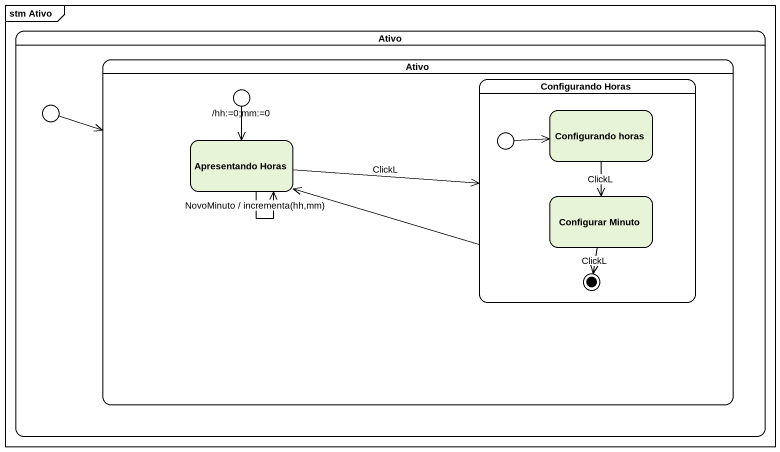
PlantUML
@startuml
mainframe stm Ativo
hide empty description
state Ativo {
  state "Ativo" as Ativo_2 {
    state "/hh:=0;mm:=0" as hh_0_mm_0 <<entryPoint>>
    state "Configurando Horas" as Configurando_Horas {
      state "Configurando horas" as Configurando_horas
      state entry2 <<entryPoint>>
      state "Configurar Minuto" as Configurar_Minuto
      Configurar_Minuto --> [*] : ClickL
    }
    state "Apresentando Horas" as Apresentando_Horas
  }
  state entry1 <<entryPoint>>
}
entry1 -right-> Ativo_2
hh_0_mm_0 --> Apresentando_Horas
Configurando_Horas -left-> Apresentando_Horas
Configurando_horas --> Configurar_Minuto : ClickL
Apresentando_Horas -right-> Configurando_Horas : ClickL
Apresentando_Horas --> Apresentando_Horas : NovoMinuto / incrementa(hh,mm)
entry2 -right-> Configurando_horas
@enduml
